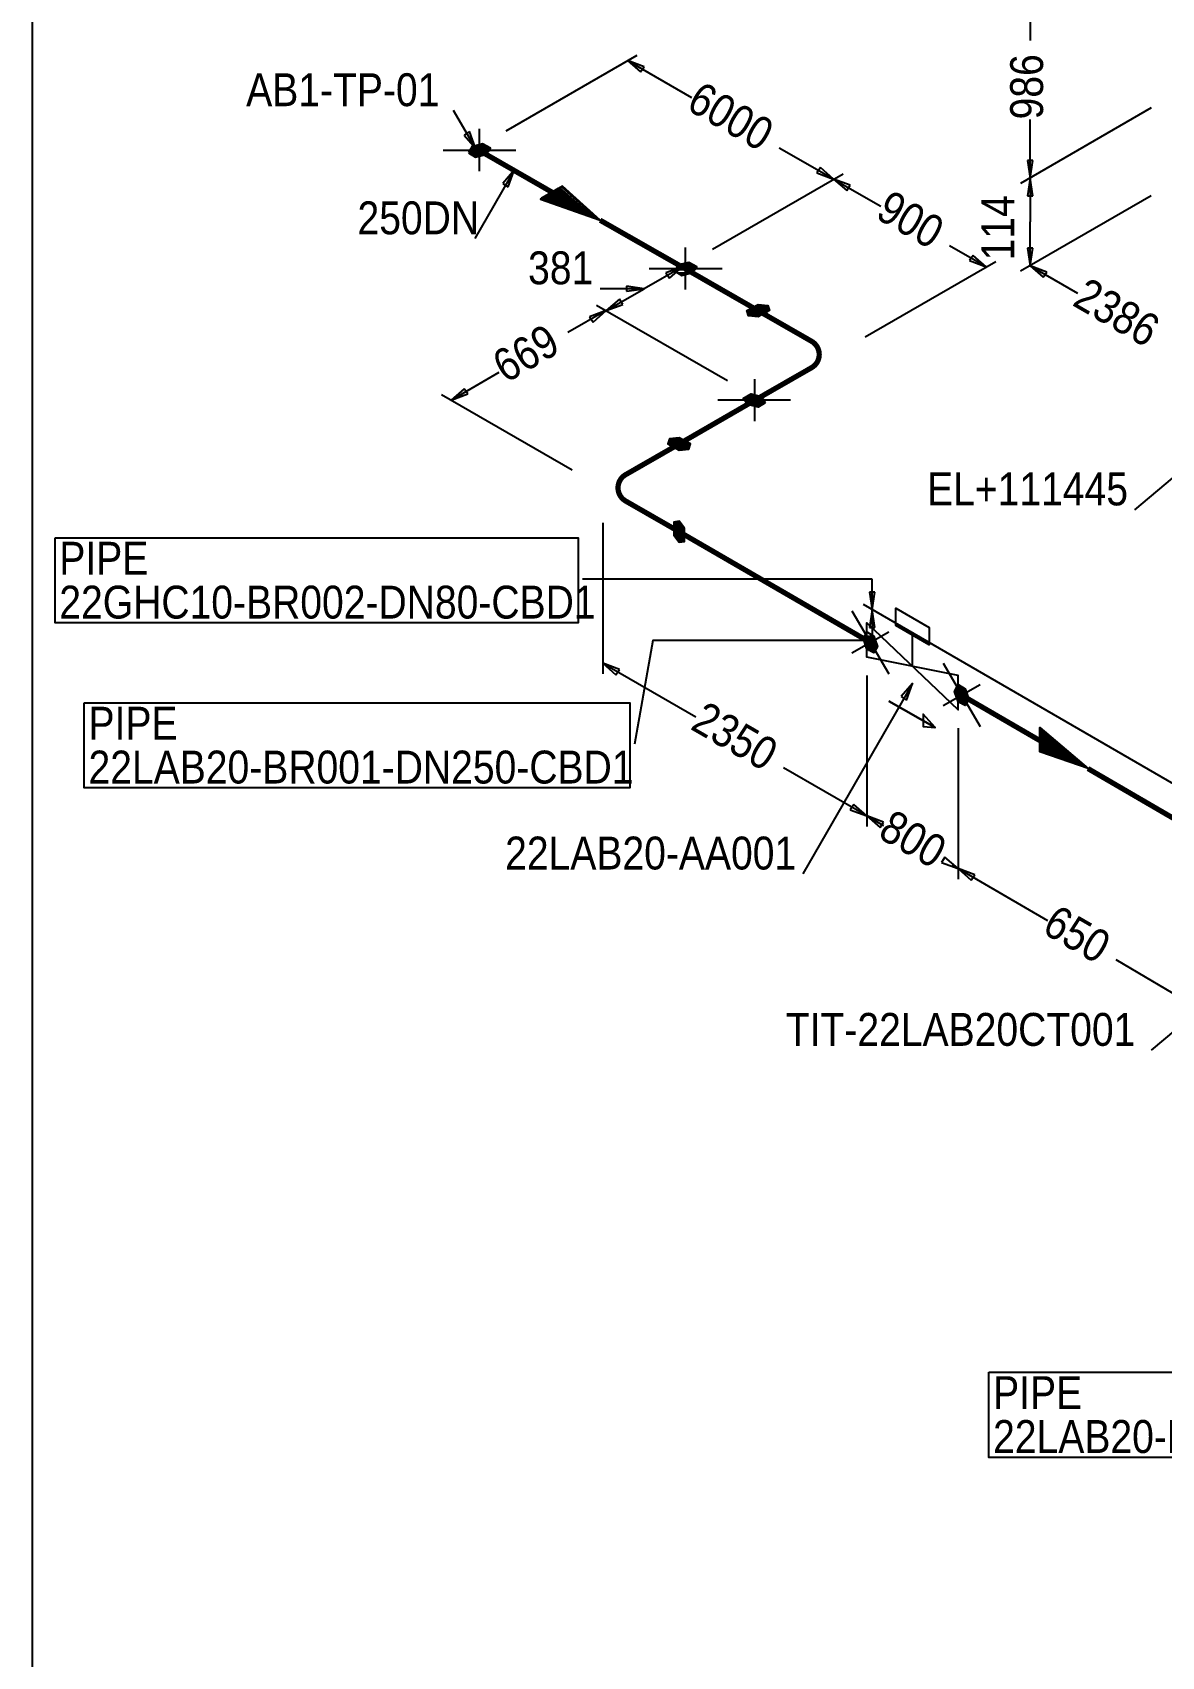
# Model space of a CAD drawing. Extents: x 0 to 841, y 0 to 594.
# Drawn here: x 10 to 138.7, y 273.1 to 458.2 of the extents above; entities that cross this region are included whole.
import ezdxf

# ---------------------------------------------------------------- set-up
doc = ezdxf.new("R2010")
doc.units = 0
doc.styles.add('ARIAL', font='arial.ttf')

msp = doc.modelspace()

# ---------------------------------------------------------------- linework, layer by layer
at = {"layer": 'ARROW', "color": 7}
for p, q in [((79.3, 453.7), (79.7, 454.3)), ((59.8, 446.9), (59.2, 446.5)), ((99.8, 442.8), (99.4, 442.2)), ((124, 443.6), (123.4, 443.6)), ((63.6, 441), (64.2, 440.6)), ((102.8, 440.2), (103.2, 440.8)), ((123.4, 439.6), (124, 439.6)), ((124, 433.6), (123.4, 433.6)), ((117.2, 432.8), (116.8, 432.2)), ((82.2, 430.8), (82.6, 430.2)), ((125.2, 430.3), (125.6, 430.9)), ((77.3, 427.2), (76.9, 427.8)), ((77.7, 429.3), (77.7, 428.7)), ((73.5, 425.8), (73.9, 425.2)), ((59.6, 417), (59.2, 417.6)), ((106, 394.4), (105.4, 394.4)), ((105.4, 390.4), (106, 390.4)), ((76.5, 385), (76.9, 385.6)), ((109, 382.5), (109.6, 382.1)), ((103.6, 370.2), (103.2, 369.6)), ((106.6, 367.6), (107, 368.2)), ((114, 364.2), (113.6, 363.6)), ((117, 361.6), (117.4, 362.2))]:
    msp.add_line(p, q, dxfattribs=at)
at = {"layer": 'ELBO', "color": 3, "const_width": 0.6, "flags": 128}
for points in [[(98.8, 423, -0.57736), (98.8, 420)], [(77.6, 407.8, 0.57736), (77.6, 404.8)]]:
    msp.add_lwpolyline(points, format="xyb", dxfattribs=at)
at = {"layer": 'FLOW', "color": 2, "flags": 128}
msp.add_lwpolyline([(107.6, 382), (112.9, 379), (111.5, 380.5), (111.5, 379.1), (112.9, 379), (107.6, 382)], dxfattribs=at)
at = {"layer": 'GT_1', "flags": 128}
for points in [[(79.7, 454.3), (77.8, 455), (79.3, 453.7)], [(59.2, 446.5), (60.5, 445), (59.8, 446.9)], [(64.2, 440.6), (64.9, 442.5), (63.6, 441)], [(99.4, 442.2), (101.3, 441.5), (99.8, 442.8)], [(103.2, 440.8), (101.3, 441.5), (102.8, 440.2)], [(116.8, 432.2), (118.7, 431.5), (117.2, 432.8)], [(59.2, 417.6), (57.7, 416.3), (59.6, 417)], [(105.4, 394.4), (105.7, 392.4), (106, 394.4)], [(76.9, 385.6), (75, 386.3), (76.5, 385)], [(109.6, 382.1), (110.3, 384), (109, 382.5)], [(103.2, 369.6), (105.1, 368.9), (103.6, 370.2)], [(107, 368.2), (105.1, 368.9), (106.6, 367.6)], [(113.6, 363.6), (115.5, 362.9), (114, 364.2)], [(117.4, 362.2), (115.5, 362.9), (117, 361.6)]]:
    msp.add_lwpolyline(points, dxfattribs=at)
at = {"layer": 'GT_1', "color": 2, "flags": 128}
for points in [[(123.4, 443.6), (123.7, 441.6), (124, 443.6)], [(124, 439.6), (123.7, 441.6), (123.4, 439.6)], [(123.4, 433.6), (123.7, 431.6), (124, 433.6)], [(82.6, 430.2), (84.1, 431.5), (82.2, 430.8)], [(125.6, 430.9), (123.7, 431.6), (125.2, 430.3)], [(76.9, 427.8), (75.4, 426.5), (77.3, 427.2)], [(77.7, 428.7), (79.7, 429), (77.7, 429.3)], [(73.9, 425.2), (75.4, 426.5), (73.5, 425.8)], [(106, 390.4), (105.7, 392.4), (105.4, 390.4)], [(105.7, 388.9), (80.7, 388.9), (78.6, 377.1)]]:
    msp.add_lwpolyline(points, dxfattribs=at)
at = {"layer": 'MOV', "color": 2, "flags": 128}
msp.add_lwpolyline([(110.3, 385.9), (110.3, 389.5), (108.4, 390.6), (108.4, 392.6), (112.2, 390.4), (112.2, 388.4), (110.3, 389.5)], dxfattribs=at)
at = {"layer": 'PIPE', "color": 3, "const_width": 0.6, "flags": 128}
for points in [[(60.5, 445), (69.2, 440)], [(74.7, 436.8), (84, 431.5)], [(84, 431.5), (92.7, 426.5)], [(92.7, 426.5), (98.8, 423)], [(98.8, 420), (92.7, 416.5)], [(92.7, 416.5), (83.7, 411.3)], [(83.7, 411.3), (77.6, 407.8)], [(77.6, 404.8), (83.7, 401.3)], [(83.7, 401.3), (105.1, 388.9)], [(115.5, 382.9), (124.8, 377.5)], [(130.3, 374.3), (142.5, 367.2)]]:
    msp.add_lwpolyline(points, dxfattribs=at)
at = {"layer": 'PL2', "color": 3, "flags": 128}
for points in [[(123.7, 462.7), (123.7, 457.3)], [(123.7, 441.6), (123.7, 436.6)], [(123.7, 431.6), (123.7, 436.6)], [(84.1, 431.5), (79.7, 429)], [(79.7, 429), (74.7, 429)], [(75.4, 426.5), (79.7, 429)], [(75.4, 426.5), (71, 424)], [(105.7, 392.4), (105.7, 395.9)], [(105.7, 392.4), (105.7, 388.9)]]:
    msp.add_lwpolyline(points, dxfattribs=at)
at = {"layer": 'PL2', "color": 7, "flags": 128}
for points in [[(64, 447), (78.9, 455.6)], [(77.8, 455), (85.1, 450.8)], [(60.5, 445), (58, 449.3)], [(137.5, 449.6), (122.6, 441)], [(137.5, 449.6), (122.6, 441)], [(123.7, 441.6), (123.7, 448.3)], [(60.9, 447.2), (60.9, 442.4)], [(56.8, 444.8), (65.1, 444.8)], [(59.757, 444.6), (61.914, 444.6)], [(59.86, 444.4), (61.771, 444.4)], [(59.871, 444.8), (62.057, 444.8)], [(59.986, 445), (62.2, 445)], [(60.1, 445.2), (61.84, 445.2)], [(60.9, 445.4), (61.48, 445.4)], [(101.3, 441.5), (95.1, 445)], [(60.18, 444.2), (61.3, 444.2)], [(64.9, 442.5), (60.4, 434.7)], [(87.5, 433.5), (102.4, 442.1)], [(87.5, 433.5), (102.4, 442.1)], [(101.3, 441.5), (106.7, 438.4)], [(137.5, 439.6), (122.6, 431)], [(137.5, 439.6), (122.6, 431)], [(84.4, 433.7), (84.4, 428.9)], [(118.7, 431.5), (114.5, 433.9)], [(80.3, 431.3), (88.6, 431.3)], [(97.9, 423.5), (83, 432.1)], [(83.429, 431.4), (85.629, 431.4)], [(83.543, 431.6), (85.52, 431.6)], [(84, 431.8), (85.16, 431.8)], [(104.9, 423.5), (119.8, 432.1)], [(123.7, 431.6), (129.1, 428.5)], [(83.314, 431.2), (85.486, 431.2)], [(83.52, 430.8), (85.2, 430.8)], [(83.84, 430.6), (84.4, 430.6)], [(89.2, 418.5), (74.3, 427.1)], [(89.2, 418.5), (74.3, 427.1)], [(91.433, 426.4), (93.814, 426.4)], [(91.5, 426.2), (93.443, 426.2)], [(91.567, 426), (93.071, 426)], [(91.586, 426.6), (93.967, 426.6)], [(91.957, 426.8), (93.9, 426.8)], [(92.329, 427), (93.833, 427)], [(57.7, 416.3), (63.2, 419.5)], [(92.3, 418.7), (92.3, 413.9)], [(71.5, 408.3), (56.6, 416.9)], [(91.18, 416.6), (93.157, 416.6)], [(91.54, 416.8), (92.7, 416.8)], [(96.4, 416.3), (88.1, 416.3)], [(91.071, 416.4), (93.271, 416.4)], [(91.214, 416.2), (93.386, 416.2)], [(91.357, 416), (93.5, 416)], [(91.5, 415.8), (93.18, 415.8)], [(92.3, 415.6), (92.86, 415.6)], [(82.433, 411.4), (84.814, 411.4)], [(82.5, 411.6), (84.443, 411.6)], [(82.567, 411.8), (84.071, 411.8)], [(82.586, 411.2), (84.967, 411.2)], [(82.957, 411), (84.9, 411)], [(83.329, 410.8), (84.833, 410.8)], [(142.5, 409.6), (135.6, 403.8)], [(75, 402.3), (75, 385.1)], [(83.1, 402.4), (83.775, 402.4)], [(83.1, 402.2), (83.925, 402.2)], [(83.1, 402), (84.075, 402)], [(83.1, 401.8), (84.225, 401.8)], [(83.1, 401.6), (84.3, 401.6)], [(83.1, 401.4), (84.3, 401.4)], [(83.1, 401.2), (84.3, 401.2)], [(83.1, 401), (84.3, 401)], [(83.175, 400.8), (84.3, 400.8)], [(83.325, 400.6), (84.3, 400.6)], [(83.475, 400.4), (84.3, 400.4)], [(83.625, 400.2), (84.3, 400.2)], [(105.7, 395.9), (72.7, 395.9)], [(140.8, 372.1), (104.7, 393)], [(140.8, 372.1), (104.7, 393)], [(103.4, 392.3), (107.6, 385.1)], [(103.4, 387.5), (107.6, 389.9)], [(104.733, 389), (106.033, 389)], [(104.75, 389.2), (105.967, 389.2)], [(104.8, 388.8), (106.1, 388.8)], [(104.85, 389.4), (105.9, 389.4)], [(104.867, 388.6), (106.167, 388.6)], [(104.933, 388.4), (106.233, 388.4)], [(105, 388.2), (106.3, 388.2)], [(105.067, 388), (106.186, 388)], [(105.3, 387.8), (106.071, 387.8)], [(75, 386.3), (85.6, 380.2)], [(113.8, 386.3), (118, 379.1)], [(110.3, 384), (97.8, 362.3)], [(105.1, 384.9), (105.1, 367.7)], [(105.1, 384.9), (105.1, 367.7)], [(113.8, 381.5), (118, 383.9)], [(115.15, 383.2), (116.367, 383.2)], [(115.25, 383.4), (116.3, 383.4)], [(115.35, 383.6), (115.98, 383.6)], [(115.133, 383), (116.433, 383)], [(115.2, 382.8), (116.5, 382.8)], [(115.267, 382.6), (116.567, 382.6)], [(115.333, 382.4), (116.633, 382.4)], [(115.4, 382.2), (116.7, 382.2)], [(115.467, 382), (116.586, 382)], [(115.7, 381.8), (116.471, 381.8)], [(115.5, 378.9), (115.5, 361.7)], [(115.5, 378.9), (115.5, 361.7)], [(105.1, 368.9), (95.6, 374.4)], [(105.1, 368.9), (107, 367.8)], [(115.5, 362.9), (114.8, 363.3)], [(115.5, 362.9), (125.7, 357)], [(162.8, 363.4), (137.5, 342.2)], [(142.5, 347.2), (133.5, 352.5)]]:
    msp.add_lwpolyline(points, dxfattribs=at)
at = {"layer": 'PL27', "flags": 128}
for points in [[(69.2, 440), (67.9, 439.2), (74.7, 436.8), (70.4, 440.7), (68, 439.3), (74.2, 437.1), (70.3, 440.6), (68.2, 439.4), (73.6, 437.4), (70.1, 440.5), (68.4, 439.5), (73.1, 437.8), (69.9, 440.4), (68.5, 439.6), (72.6, 438), (69.8, 440.3), (68.7, 439.7), (72, 438.4), (69.6, 440.2), (68.9, 439.8), (71.6, 438.6), (69.4, 440.1), (69, 439.9), (71, 439), (69.3, 440), (69.2, 440), (74.7, 436.8)], [(124.8, 377.5), (124.8, 379), (130.3, 374.3), (124.8, 376.2), (124.8, 378.8), (129.8, 374.6), (124.8, 376.3), (124.8, 378.7), (129.2, 374.9), (124.8, 376.4), (124.8, 378.5), (128.7, 375.3), (124.8, 376.6), (124.8, 378.3), (128.2, 375.5), (124.8, 376.8), (124.8, 378.1), (127.6, 375.9), (124.8, 377), (124.8, 377.9), (127.2, 376.1), (124.8, 377.2), (124.8, 377.7), (126.6, 376.5), (124.8, 377.4), (124.8, 377.5), (130.3, 374.3)]]:
    msp.add_lwpolyline(points, dxfattribs=at)
at = {"layer": 'spoolno', "color": 7, "flags": 128}
for points in [[(10, 584), (831, 584), (831, 10), (10, 10), (10, 584)], [(12.6, 400.6), (72.2, 400.6), (72.2, 390.9), (12.6, 390.9), (12.6, 400.6)], [(15.9, 381.8), (78.1, 381.8), (78.1, 372.1), (15.9, 372.1), (15.9, 381.8)], [(119, 305.5), (181.2, 305.5), (181.2, 295.8), (119, 295.8), (119, 305.5)]]:
    msp.add_lwpolyline(points, dxfattribs=at)
at = {"layer": 'VALV', "color": 2, "flags": 128}
msp.add_lwpolyline([(105.1, 388.9), (105.1, 390.9), (115.5, 381), (115.5, 384.9), (105.1, 387), (105.1, 388.9)], dxfattribs=at)
at = {"layer": 'weld', "color": 2, "flags": 128}
for points in [[(59.7, 444.5), (60.5, 444), (61.7, 444.3), (62.2, 445), (61.3, 445.5), (60.1, 445.2), (59.7, 444.5)], [(83.2, 431), (84, 430.5), (85.2, 430.8), (85.7, 431.5), (84.8, 432), (83.6, 431.7), (83.2, 431)], [(92.7, 425.8), (91.6, 425.9), (91.4, 426.5), (92.7, 427.2), (93.8, 427.1), (94, 426.5), (92.7, 425.8)], [(93.5, 416), (92.7, 415.5), (91.5, 415.8), (91, 416.5), (91.9, 417), (93.1, 416.7), (93.5, 416)], [(83.7, 410.6), (84.8, 410.7), (85, 411.3), (83.7, 412), (82.6, 411.9), (82.4, 411.3), (83.7, 410.6)], [(84.3, 401.7), (83.7, 402.5), (83.1, 402.4), (83.1, 400.9), (83.7, 400.1), (84.3, 400.2), (84.3, 401.7)], [(105.1, 389.9), (105.9, 389.4), (106.3, 388.2), (105.9, 387.5), (105.1, 387.9), (104.7, 389.1), (105.1, 389.9)], [(115.5, 383.9), (116.3, 383.4), (116.7, 382.2), (116.3, 381.5), (115.5, 381.9), (115.1, 383.1), (115.5, 383.9)]]:
    msp.add_lwpolyline(points, dxfattribs=at)

# ---------------------------------------------------------------- texts
at = {"layer": 'ELEV', "color": 2, "style": 'ARIAL', "width": 0.85}
msp.add_text('EL+111445', height=3.75, dxfattribs=at).set_placement((111.957, 404.3))
at = {"layer": 'FLAN', "color": 2, "style": 'ARIAL', "width": 0.85}
msp.add_text('22GHC10-BR002-DN80-CBD1', height=3.75, dxfattribs=at).set_placement((13.057, 391.4))
at = {"layer": 'GT_1', "color": 2, "style": 'ARIAL', "width": 0.85}
for s, rotation, p in [('986', 90, (125.179, 448.293)), ('6000', -30, (84.367, 449.522)), ('900', -30, (105.93, 437.13)), ('114', 90, (121.905, 432.221)), ('2386', -30, (128.376, 427.172)), ('669', 30, (63.939, 418.172)), ('2350', -30, (84.846, 378.872)), ('800', -30, (106.21, 366.53)), ('650', -30, (124.91, 355.68))]:
    msp.add_text(s, height=3.75, rotation=rotation, dxfattribs=at).set_placement(p)
for s, p in [('AB1-TP-01', (34.357, 449.8)), ('250DN', (47.043, 435.2)), ('381', (66.486, 429.5)), ('PIPE', (13.057, 396.4)), ('PIPE', (16.386, 377.6)), ('22LAB20-BR001-DN250-CBD1', (16.386, 372.6)), ('22LAB20-AA001', (63.871, 362.8)), ('TIT-22LAB20CT001', (95.857, 342.7)), ('PIPE', (119.486, 301.3)), ('22LAB20-BR001-DN250-CBD1', (119.486, 296.3))]:
    msp.add_text(s, height=3.75, dxfattribs=at).set_placement(p)

doc.saveas('drawing.dxf')
